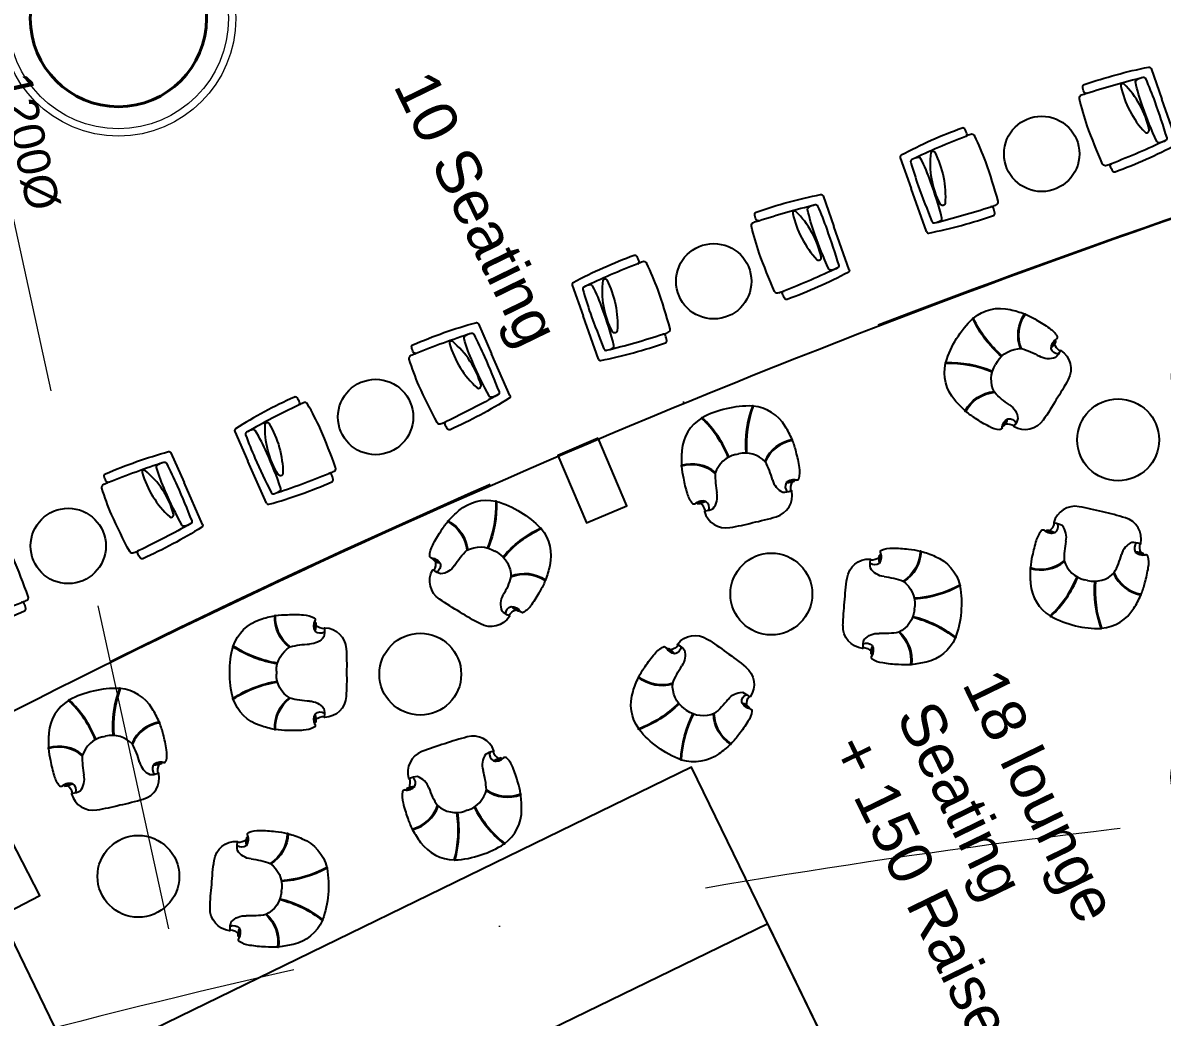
# Model space of a CAD drawing. Header units: millimetres. Extents: x 32582 to 41721, y -247935 to -234947.
# Drawn here: x 38365 to 39140, y -243872 to -243196 of the extents above; entities that cross this region are included whole.
import ezdxf

# ---------------------------------------------------------------- set-up
doc = ezdxf.new("R2010")
doc.units = ezdxf.units.MM
doc.header["$LTSCALE"] = 300
doc.header["$MEASUREMENT"] = 0
for name, pattern in [('DGN Style 2', [4.165224, 2.499135, -1.66609]), ('DGN Style 4', [1.902655, 0.950733, -0.475367, 0.001188, -0.475367]), ('TDME_Fave_column_LGM$0$HIDDENX2', [0.75, 0.5, -0.25])]:
    doc.linetypes.add(name, pattern=pattern)
for name, color, linetype in [('1', 1, 'Continuous'), ('I-FUR-LOOSE', 2, 'Continuous'), ('I-FURNITURE', 2, 'Continuous'), ('ID-facade', 1, 'Continuous')]:
    doc.layers.add(name, color=color, linetype=linetype)
for name, color, linetype, lineweight in [('A-_CLAD----_E-', 2, 'Continuous', 13), ('A-_RALG----_E-', 9, 'Continuous', 0), ('G-GRID_A', 1, 'DGN Style 4', 0), ('GENTEXT', 1, 'Continuous', 13), ('MINORTEXT', 1, 'Continuous', 13), ('STRUCTURES', 3, 'DGN Style 2', 0), ('TDME_Fave_column_L3$0$A-_CONC----_E-', 3, 'Continuous', 40), ('TDME_Fave_column_LGM$0$A-_SLABEDGE_E-', 2, 'Continuous', 13)]:
    doc.layers.add(name, color=color, linetype=linetype, lineweight=lineweight)
doc.layers.add('LEASE LINE', color=7, linetype='DGN Style 4', lineweight=30, true_color=0xf60929)
doc.styles.add('GENTEXT', font='arial.ttf', dxfattribs={"height": 0.25})
doc.styles.add('MINORTEXT', font='arial.ttf', dxfattribs={"height": 0.36})

# ---------------------------------------------------------------- blocks, each defined once
blk = doc.blocks.new('4848_TRM_FN$0$arm')
at = {"color": 1}
for p in [(-11495.4, 70016.1), (-11495.4, 69423.6)]:
    blk.add_line(p, (-11495.4, 69769.8), dxfattribs=at)
blk.add_lwpolyline([(-11262.3, 69974.9, -0.631792), (-11235.2, 69967.6, -0.134086), (-11291.3, 69577, -0.711059), (-11327.2, 69584.3, -0.151443)], format="xyb", close=True, dxfattribs=at)
for centre, radius, start, end in [((-10960, 66518), 3552.4, 90.29477, 98.44663), ((-10978.2, 70054.4), 16, 12.22597, 90.29477), ((-11479.4, 70016.1), 16, 98.44663, 180), ((-10811.9, 63972.5), 6031.8, 91.54074, 95.75806), ((-10974.5, 70018.2), 16, 271.54074, 359.39645), ((-10949.4, 69803.1), 200.6, 85.64392, 97.05865), ((-11137.4, 70019.9), 178.9, 359.39645, 12.22597), ((-10932.6, 69979.2), 24, 5.91782, 93.81407), ((-7814.5, 69735.3), 3623.7, 176.47728, 179.45455), ((-11415.4, 69958), 16, 95.75806, 180), ((-11393.5, 69843.3), 132.7, 77.19102, 100.21442), ((-11367.6, 69957.1), 16, 8.20059, 77.19102), ((-12519, 69791.2), 1179.2, 358.96223, 8.20059), ((-13503.9, 69712.6), 2609.1, 1.25628, 5.91782), ((-2946.2, 69822.6), 8492, 180.3561, 182.30094), ((-14082.6, 69737.2), 2742.9, 354.62542, 0.68195), ((-16536.1, 69853.9), 5641.3, 355.97661, 359.14671), ((-11415.4, 69481.7), 16, 180, 264.24194), ((-11393.5, 69596.4), 132.7, 259.78558, 282.80898), ((-11367.6, 69482.6), 16, 282.80898, 351.79941), ((-11479.4, 69423.6), 16, 180, 261.55337), ((-10960, 72921.6), 3552.4, 261.55337, 269.70523), ((-10811.9, 75467.2), 6031.8, 264.24194, 268.45926), ((-10978.2, 69385.3), 16, 269.70523, 347.77403), ((-10949.4, 69636.5), 200.6, 262.94135, 274.35608), ((-10974.5, 69421.5), 16, 0.60355, 88.45926), ((-11137.4, 69419.8), 178.9, 347.77403, 0.60355), ((-10932.6, 69460.5), 24, 266.18593, 354.08218)]:
    blk.add_arc(centre, radius, start, end, dxfattribs=at)
blk = doc.blocks.new('A$C5ED46BB0')
at = {"layer": '1', "color": 1, "linetype": 'Continuous'}
blk.add_line((384.7, 478.6), (405.1, 478.6), dxfattribs=at)
for centre, radius, start, end in [((386.6, 171.3), 625.2, 89.44713, 105.50824), ((398.9, 135.5), 661, 74.92027, 90.53943), ((308, 499.5), 288.2, 108.87634, 162.06418), ((217.1, 773), 2.48, 18.08049, 198.08049), ((-417.1, 356.2), 756.5, 8.71309, 33.36234), ((-411.1, 355.8), 756.5, 8.86927, 33.53812), ((1201.4, 355.8), 756.5, 146.46188, 171.13073), ((1207.4, 356.2), 756.5, 146.63766, 171.28691), ((573.2, 773), 2.48, 341.91951, 161.91951), ((482.3, 499.5), 288.2, 17.93582, 71.12366), ((685.8, 366.8), 688.5, 161.24069, 169.71066), ((104.6, 366.8), 688.5, 10.28934, 18.75931), ((515.1, 404.4), 514, 171.07298, 180.20975), ((8.5, 486.9), 2.94, 94.8808, 246.62926), ((20.6, 234.1), 250.4, 37.12318, 93.03129), ((20.6, 234.1), 256, 37.60566, 92.75981), ((384.7, 287.2), 191.5, 89.99608, 149.1802), ((405.6, 287.2), 191.5, 30.8198, 90.1724), ((769.7, 234.1), 256, 87.24019, 142.39434), ((769.7, 234.1), 250.4, 86.96871, 142.87682), ((781.8, 486.9), 2.94, 293.37074, 85.1192), ((275.2, 404.4), 514, 359.79025, 8.92702), ((774.4, 360.3), 774.4, 176.87221, 184.848), ((15.9, 360.3), 774.4, 355.152, 3.12779), ((761.4, 239.2), 560.5, 164.89364, 178.57509), ((28.9, 239.2), 560.5, 1.42491, 15.10636), ((164.2, 299.1), 161.5, 181.52196, 209.01815), ((75.3, 255.7), 125.8, 307.09221, 358.82462), ((715.1, 255.7), 125.8, 181.17538, 232.90779), ((626.1, 299.1), 161.5, 330.98185, 358.47804), ((36.2, 231.3), 16.9, 218.53741, 288.07339), ((76, 147.2), 76.4, 59.65699, 116.93472), ((73.3, 46.3), 172.2, 76.54424, 100.33403), ((60.4, 216.7), 6.26, 173.01004, 252.10162), ((75.2, 323.7), 114.2, 261.57818, 287.35531), ((-3.5, 147.1), 101.1, 2.90356, 38.14216), ((116.7, 282.9), 132.1, 261.22047, 285.12298), ((75.3, 178.5), 52.4, 329.20857, 41.33041), ((673.6, 282.9), 132.1, 254.87702, 278.77953), ((715.1, 178.5), 52.4, 138.66959, 210.79143), ((714.3, 147.2), 76.4, 63.06528, 120.34301), ((717.1, 46.3), 172.2, 79.66597, 103.45576), ((715.1, 323.7), 114.2, 252.64469, 278.42182), ((793.9, 147.1), 101.1, 141.85784, 177.09644), ((729.9, 216.7), 6.26, 287.89838, 6.98996), ((754.1, 231.3), 16.9, 251.92661, 321.46259), ((93.9, 149.4), 3.95, 48.55626, 185.84551), ((240.2, 153.5), 150.2, 181.72695, 267.27427), ((550.2, 153.5), 150.2, 272.72573, 358.27305), ((696.4, 149.4), 3.95, 354.15449, 131.44374), ((342.3, 1741), 1741, 266.40147, 271.65771), ((444.6, 1851.7), 1851.7, 268.39259, 273.4893)]:
    blk.add_arc(centre, radius, start, end, dxfattribs=at)

msp = doc.modelspace()

# ---------------------------------------------------------------- linework, layer by layer
at = {"layer": 'A-_CLAD----_E-', "linetype": 'ByBlock'}
for radius in [80, 75]:
    msp.add_circle((38429.56, -243192.71), radius, dxfattribs=at)
at = {"layer": 'A-_RALG----_E-', "color": 254, "lineweight": 0}
for radius in [6701, 6696, 6676]:
    msp.add_arc((41131.42, -249096.81), radius, 103.452985, 128.258074, dxfattribs=at)
at = {"layer": 'G-GRID_A'}
msp.add_arc((39728.58, -249049.26), 5341, 84.38848, 123.13815, dxfattribs=at)
at = {"layer": 'I-FUR-LOOSE'}
for centre, radius in [((39058.14, -243284.82), 25.64), ((38834.86, -243371.54), 25.64), ((38604.69, -243463.91), 25.64), ((39110.15, -243479.46), 27.85), ((38395.45, -243551.69), 25.64), ((38874.07, -243584.37), 27.85), ((38635.11, -243638.98), 27.85), ((38443.19, -243776.53), 27.85)]:
    msp.add_circle(centre, radius, dxfattribs=at)
at = {"layer": 'I-FURNITURE', "color": 1, "elevation": -0.01}
msp.add_lwpolyline([(39738.7, -244854.79), (39966.64, -245323.46), (39833.65, -245388.25), (39830.77, -245469.72, 0.115658), (38210.58, -245803.42), (38147.06, -245664.84), (38333.34, -245575.42), (38132.61, -245157.26), (38071.24, -245186.41), (37710.63, -244432.52), (37554.16, -244507.63), (37463.97, -244319.75), (37523.77, -244273.97), (37473.79, -244208.84, -0.077981), (39208.31, -243307.89), (39417.66, -243737.75), (39240.01, -243824.26), (39374.46, -244106.38), (39300.4, -244142.4), (39433.81, -244416.68), (39508, -244380.59), (39664.31, -244701.93)], format="xyb", dxfattribs=at)
at = {"layer": 'I-FURNITURE', "elevation": 0}
msp.add_lwpolyline([(38958.39, -243987.07), (38819.68, -243702.25), (38399.75, -243906.76), (38348.82, -243802.17)], dxfattribs=at)
at = {"layer": 'I-FURNITURE', "color": 1, "elevation": 0}
msp.add_lwpolyline([(38925.53, -243919.59), (38871.6, -243808.86), (38706.96, -243889.04), (38760.89, -243999.77)], close=True, dxfattribs=at)
at = {"layer": 'ID-facade'}
msp.add_line((38989.81, -244051.59, 0), (38871.6, -243808.86, 0), dxfattribs=at)
at = {"layer": 'ID-facade', "color": 3}
for points, elevation in [([(38756.24, -243478.28), (38728.64, -243490.03), (38748.21, -243536.04), (38775.82, -243524.29)], 0), ([(38320.95, -243682.95), (38294.32, -243696.75), (38349.51, -243803.3), (38376.14, -243789.51)], -0.01)]:
    msp.add_lwpolyline(points, close=True, dxfattribs=dict(at, elevation=elevation))
at = {"layer": 'LEASE LINE'}
msp.add_lwpolyline([(37470.98, -244216.78, -0.081031), (39215.5, -243305.51), (39427.68, -243741.21), (39247.79, -243828.82), (39384.6, -244109.74), (39310.42, -244145.87), (39437.28, -244406.65), (39504.7, -244373.85)], format="xyb", dxfattribs=at)
at = {"layer": 'STRUCTURES', "color": 3, "ltscale": 0.3}
msp.add_line((38335.43, -243226.32), (38571.99, -244306.04), dxfattribs=at)
msp.add_arc((41205.59, -249058.32), 6680, 104.211106, 129.427223, dxfattribs=at)
at = {"layer": 'TDME_Fave_column_L3$0$A-_CONC----_E-'}
msp.add_circle((38429.56, -243192.71), 60, dxfattribs=at)
at = {"layer": 'TDME_Fave_column_LGM$0$A-_SLABEDGE_E-', "linetype": 'TDME_Fave_column_LGM$0$HIDDENX2'}
msp.add_arc((41133.82, -249096.13, 0), 6688, 105.307294, 128.28504, dxfattribs=at)

# ---------------------------------------------------------------- block references
at = {"layer": 'I-FURNITURE', "color": 2}
for p, xscale, yscale, zscale, rotation in [((40266.59, -249511.05), -0.08999999999745821, 0.09000000000232831, 0.09000000000000001, 19.55304750067743), ((42055.66, -248873.85), 0.08999999999745822, 0.08999999999745822, 0.08999999999745822, 19.65494951735033), ((40043.31, -249597.77), -0.08999999999745821, 0.09000000000232831, 0.09000000000000001, 19.55304750067743), ((41832.38, -248960.57), 0.08999999999745822, 0.08999999999745822, 0.08999999999745822, 19.65494951735033), ((40266.33, -249584.79), -0.08999999999745827, 0.09000000000232833, 0.09000000000000001, 23.7571360591382), ((42003.87, -248818.15), 0.08999999999745827, 0.08999999999745827, 0.08999999999745827, 23.85903807581093), ((40057.08, -249672.57), -0.08999999999745827, 0.09000000000232833, 0.09000000000000001, 23.7571360591382), ((41794.63, -248905.93), 0.08999999999745827, 0.08999999999745827, 0.08999999999745827, 23.85903807581093)]:
    msp.add_blockref('4848_TRM_FN$0$arm', p, dxfattribs=dict(at, xscale=xscale, yscale=yscale, zscale=zscale, rotation=rotation))
at = {"layer": 'I-FURNITURE', "yscale": 0.1, "zscale": 0.1}
for p, xscale, rotation in [((39088.65, -243418.68), -0.1, 58.46388939320695), ((39173.3, -243492.45), -0.1, 297.3678840557575), ((38823.2, -243544.77), 0.1, 13.11218218642581), ((38695.75, -243617.07), -0.1, 328.8552844166448), ((39137.88, -243537.66), 0.1, 166.4877782631288), ((38920.53, -243629.08), -0.1, 265.088293316504), ((38585.03, -243598.37), -0.1, 89.95128975409433), ((38811.8, -243601.06), -0.1, 143.9922879790543), ((38392.32, -243736.93), 0.1, 13.11218218642581), ((39205.34, -243658.34), -0.1, 117.3678840557575), ((38689.16, -243674.13), 0.1, 197.9751786240161), ((38489.65, -243821.24), -0.1, 265.088293316504)]:
    msp.add_blockref('A$C5ED46BB0', p, dxfattribs=dict(at, xscale=xscale, rotation=rotation))

# ---------------------------------------------------------------- texts
at = {"layer": 'GENTEXT', "color": 1, "extrusion": (-8.6951e-06, 3.24405e-05, 1), "insert": (38390.2, -243320.17, 0), "char_height": 22.5, "attachment_point": 3, "text_direction": (0.216856, -0.976204, 3.4e-05), "style": 'GENTEXT'}
msp.add_mtext('1200Ø\\PCOLUMN', dxfattribs=at)
at = {"layer": 'MINORTEXT', "char_height": 30, "attachment_point": 1, "rotation": 295.96604, "style": 'MINORTEXT'}
for s, insert in [('10 Seating', (38643.39, -243225.2)), ('18 lounge \\PSeating\\P+ 150 Raised flr', (39030.56, -243632.32))]:
    msp.add_mtext(s, dxfattribs=dict(at, insert=insert))

doc.saveas('drawing.dxf')
